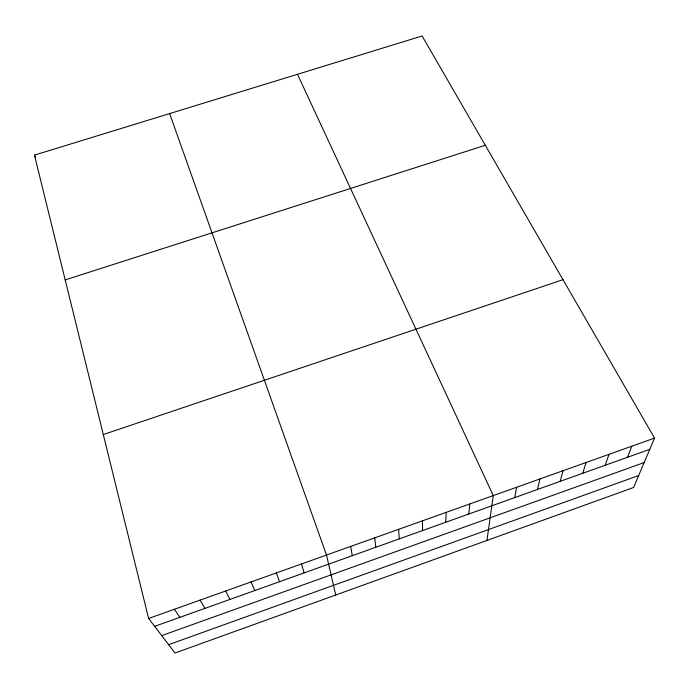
<?xml version="1.0" encoding="UTF-8"?>
<svg xmlns="http://www.w3.org/2000/svg" width="689" height="689" viewBox="0 0 689 689"><rect width="100%" height="100%" fill="white"/><g stroke="black" fill="none" stroke-linecap="round" stroke-linejoin="round"><path stroke-width="1.03" d="M445.749 522.271L446.196 512.366M468.847 514.011L469.795 503.96M486.934 540.443L493.272 495.58L297.484 74.291M514.717 497.604L516.647 487.252M537.489 489.466L539.9 478.958M560.157 481.361L563.051 470.708M582.722 473.291L586.089 462.491M605.183 465.264L609.016 454.318M627.533 457.272L631.839 446.179M654.55 438.083L633.596 487.511L175.015 653.017L148.617 618.472L34.45 155.128L422.133 35.983L654.55 438.083L148.617 618.472M161.717 635.62L644.172 462.56M168.641 644.671L638.677 475.531M154.637 626.353L649.787 449.314M103.298 434.535L562.991 279.674M65.197 279.898L485.297 145.267M174.42 609.274L179.863 617.327M200.086 600.119L204.96 608.361M225.63 591.016L229.937 599.43M34.45 155.128L35.363 157.066M251.037 581.955L254.784 590.542M276.315 572.938L279.519 581.705M169.64 113.582L326.5 555.05L335.75 595.003M301.472 563.972L304.125 572.904M350.675 546.429L352.26 555.696M374.73 537.851L375.798 547.273M398.664 529.316L399.224 538.901M422.486 520.824L422.538 530.564"/></g></svg>
